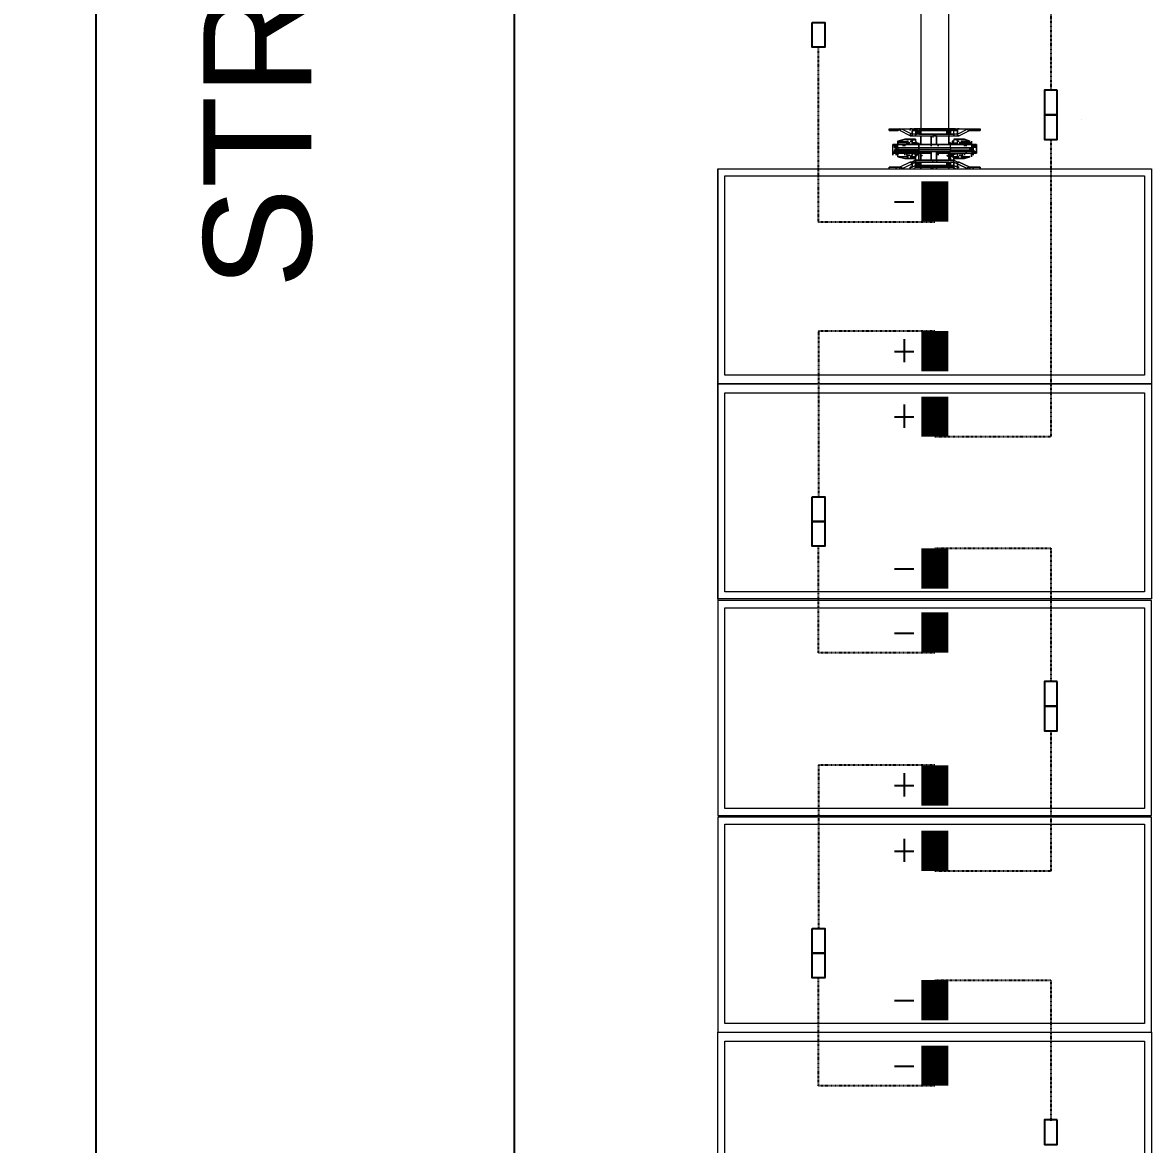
# Model space of a CAD drawing. Header units: feet. Extents: x -13743 to 68376, y -48 to 67763.
# Drawn here: x 8099.1 to 8308.3, y 64076.1 to 64284 of the extents above; entities that cross this region are included whole.
import ezdxf

# ---------------------------------------------------------------- set-up
doc = ezdxf.new("R2010")
doc.units = ezdxf.units.FT
doc.header["$MEASUREMENT"] = 0
doc.linetypes.add('HIDDEN', pattern=[0.375, 0.25, -0.125])
for name, color, linetype in [('E-HARN-COMP', 8, 'Continuous'), ('E-TRNK-CABL-NEG', 6, 'HIDDEN'), ('E-TRUNK-CABLE-POS', 6, 'HIDDEN'), ('G-ANNO-TEXT', 1, 'Continuous'), ('Polarity-Text', 7, 'Continuous')]:
    doc.layers.add(name, color=color, linetype=linetype)
doc.styles.add('NEI-A', font='arial.ttf')

# ---------------------------------------------------------------- blocks, each defined once
blk = doc.blocks.new('A$Ccdbb2b2c')
at = {"lineweight": 5}
for points in [[(11.5845, 0), (11.5845, 0.4133), (11.3795, 0.4133), (11.3795, 0)], [(11.9978, 0.4133), (12.2028, 0.4133), (12.2028, 0), (12.4078, 0), (12.4078, 0.4133), (12.2028, 0.4133), (12.2028, 0), (11.9978, 0)], [(11.5762, 0.0067), (11.5762, 0.4067), (11.3862, 0.4067), (11.3862, 0.0067)], [(11.7829, 0.4067), (11.5929, 0.4067), (11.5929, 0.0067), (11.7829, 0.0067)], [(11.9895, 0.4067), (11.7979, 0.4067), (11.7979, 0.0067), (11.9895, 0.0067)], [(12.1945, 0.4067), (12.0045, 0.4067), (12.0045, 0.0067), (12.1945, 0.0067)], [(12.4012, 0.4067), (12.2112, 0.4067), (12.2112, 0.0067), (12.4012, 0.0067)], [(11.3412, 0.24), (11.3429, 0.2417), (11.3429, 0.2433), (11.3429, 0.25), (11.3412, 0.25), (11.3429, 0.25), (11.3429, 0.2433), (11.3429, 0.2417)], [(11.3795, 0.24), (11.3779, 0.24), (11.3779, 0.2417), (11.3779, 0.2433), (11.3779, 0.25), (11.3795, 0.25), (11.3779, 0.25), (11.3779, 0.2417), (11.3779, 0.24)], [(11.3429, 0.19), (11.3412, 0.19), (11.3412, 0.2233), (11.3412, 0.225), (11.3429, 0.225), (11.3429, 0.2283), (11.3462, 0.2283), (11.3429, 0.2283), (11.3429, 0.225), (11.3462, 0.225), (11.3462, 0.2283), (11.3462, 0.23), (11.3479, 0.23), (11.3429, 0.24), (11.3412, 0.2383), (11.3462, 0.2283), (11.3479, 0.2283), (11.3479, 0.225), (11.3462, 0.225), (11.3462, 0.2233), (11.3462, 0.225), (11.3479, 0.225), (11.3479, 0.1883), (11.3462, 0.1883), (11.3479, 0.1883), (11.3479, 0.185), (11.3462, 0.185), (11.3429, 0.185), (11.3429, 0.1883)], [(11.3529, 0.2417), (11.3512, 0.235), (11.3512, 0.225), (11.3512, 0.2267), (11.3512, 0.225), (11.3512, 0.235)], [(11.3529, 0.2417), (11.3529, 0.2333), (11.3545, 0.2333), (11.3545, 0.2417)], [(11.3595, 0.2433), (11.3579, 0.2433), (11.3562, 0.2433), (11.3579, 0.2433), (11.3595, 0.2433), (11.3579, 0.2433), (11.3595, 0.2433), (11.3612, 0.2433), (11.3595, 0.2433), (11.3612, 0.2433), (11.3595, 0.2433), (11.3612, 0.2433), (11.3629, 0.2433), (11.3629, 0.2417), (11.3612, 0.2417), (11.3612, 0.245), (11.3629, 0.245), (11.3645, 0.245), (11.3645, 0.2467), (11.3645, 0.245), (11.3645, 0.2433), (11.3629, 0.2433), (11.3612, 0.2433)], [(11.3629, 0.245), (11.3612, 0.245)], [(11.3645, 0.2417), (11.3662, 0.2417), (11.3645, 0.2417), (11.3645, 0.2333), (11.3662, 0.2333), (11.3662, 0.23), (11.3662, 0.2333), (11.3645, 0.2333), (11.3679, 0.2333), (11.3679, 0.2417)], [(11.3679, 0.2417), (11.3645, 0.2417), (11.3645, 0.2333), (11.3679, 0.2333)], [(11.3679, 0.2417), (11.3695, 0.235), (11.3695, 0.225), (11.3679, 0.225), (11.3679, 0.2267), (11.3679, 0.225), (11.3695, 0.225), (11.3695, 0.235)], [(11.3729, 0.225), (11.3712, 0.225), (11.3712, 0.1883), (11.3729, 0.1883), (11.3729, 0.1917), (11.3729, 0.1883), (11.3712, 0.1883), (11.3729, 0.185), (11.3745, 0.185), (11.3795, 0.175), (11.3779, 0.175), (11.3779, 0.1733), (11.3729, 0.1833), (11.3729, 0.185), (11.3745, 0.185), (11.3729, 0.1883), (11.3762, 0.1883), (11.3779, 0.185), (11.3745, 0.185), (11.3779, 0.185), (11.3779, 0.1833), (11.3779, 0.185), (11.3795, 0.185), (11.3779, 0.185), (11.3762, 0.1883), (11.3729, 0.1883), (11.3745, 0.185), (11.3729, 0.185), (11.3729, 0.1833), (11.3779, 0.1733), (11.3779, 0.175), (11.3795, 0.175), (11.3745, 0.185), (11.3729, 0.185), (11.3712, 0.1883), (11.3729, 0.1883), (11.3712, 0.1883), (11.3712, 0.225), (11.3695, 0.225), (11.3712, 0.225), (11.3729, 0.225), (11.3712, 0.225), (11.3729, 0.2283), (11.3745, 0.2283), (11.3729, 0.225), (11.3762, 0.225), (11.3762, 0.2233), (11.3762, 0.225), (11.3729, 0.225), (11.3745, 0.2283), (11.3729, 0.23), (11.3779, 0.24), (11.3779, 0.2383), (11.3795, 0.2383), (11.3745, 0.2283), (11.3729, 0.2283), (11.3729, 0.23), (11.3729, 0.2283), (11.3712, 0.225), (11.3729, 0.225), (11.3729, 0.2233)], [(11.3795, 0.2267), (11.3779, 0.225), (11.3762, 0.225), (11.3779, 0.2283), (11.3745, 0.2283), (11.3729, 0.23), (11.3779, 0.24), (11.3779, 0.2383), (11.3795, 0.2383), (11.3745, 0.2283), (11.3779, 0.2283), (11.3762, 0.225), (11.3779, 0.225)], [(11.3429, 0.23), (11.3412, 0.23), (11.3412, 0.2283), (11.3412, 0.23)], [(11.3479, 0.23), (11.3479, 0.2283)], [(11.3512, 0.225), (11.3529, 0.23), (11.3512, 0.225), (11.3529, 0.225), (11.3545, 0.2233), (11.3545, 0.2283), (11.3545, 0.2233), (11.3562, 0.2233), (11.3545, 0.2233), (11.3529, 0.225), (11.3545, 0.2233), (11.3529, 0.225), (11.3545, 0.2233), (11.3529, 0.225), (11.3545, 0.2233), (11.3545, 0.225), (11.3545, 0.2233), (11.3529, 0.225), (11.3512, 0.225), (11.3512, 0.235)], [(11.3529, 0.2333), (11.3529, 0.2317)], [(11.3529, 0.23), (11.3529, 0.2283), (11.3545, 0.2283), (11.3562, 0.2283), (11.3545, 0.2283), (11.3529, 0.2283)], [(11.3562, 0.2133), (11.3562, 0.235), (11.3579, 0.235), (11.3562, 0.235), (11.3562, 0.2133), (11.3562, 0.21), (11.3562, 0.2133), (11.3562, 0.2117), (11.3562, 0.2367), (11.3579, 0.2367), (11.3562, 0.2367), (11.3562, 0.2117), (11.3562, 0.21), (11.3579, 0.21), (11.3562, 0.21), (11.3579, 0.21), (11.3562, 0.21), (11.3579, 0.21), (11.3562, 0.21), (11.3579, 0.21), (11.3562, 0.21), (11.3562, 0.2117)], [(11.3629, 0.2117), (11.3645, 0.2117), (11.3645, 0.2367), (11.3629, 0.2367), (11.3645, 0.2367), (11.3645, 0.2117)], [(11.3662, 0.21), (11.3645, 0.21), (11.3662, 0.21), (11.3645, 0.21), (11.3645, 0.2117), (11.3645, 0.2133), (11.3645, 0.235), (11.3662, 0.235), (11.3645, 0.235), (11.3645, 0.2133), (11.3645, 0.21)], [(11.3679, 0.23), (11.3679, 0.225), (11.3662, 0.225), (11.3662, 0.2233), (11.3645, 0.2283), (11.3662, 0.2283)], [(11.3662, 0.2283), (11.3645, 0.2283), (11.3662, 0.2233), (11.3662, 0.225), (11.3679, 0.225), (11.3679, 0.23), (11.3662, 0.2283), (11.3645, 0.2283)], [(11.3679, 0.2317), (11.3679, 0.2333)], [(11.3695, 0.225), (11.3695, 0.235)], [(11.3795, 0.23), (11.3779, 0.23), (11.3779, 0.2283), (11.3779, 0.23)], [(11.3445, 0.2233), (11.3429, 0.2217), (11.3445, 0.22), (11.3462, 0.2217)], [(11.3445, 0.2233), (11.3429, 0.2233), (11.3429, 0.2217), (11.3429, 0.22), (11.3445, 0.22), (11.3462, 0.22), (11.3462, 0.2217), (11.3462, 0.2233)], [(11.3445, 0.2233), (11.3429, 0.2217), (11.3445, 0.22), (11.3462, 0.2217)], [(11.3445, 0.2233), (11.3429, 0.2233), (11.3429, 0.2217), (11.3429, 0.22), (11.3445, 0.22), (11.3462, 0.22), (11.3462, 0.2217), (11.3462, 0.2233)], [(11.3462, 0.2217), (11.3445, 0.2217)], [(11.3562, 0.22), (11.3479, 0.22)], [(11.3562, 0.2217), (11.3545, 0.2217)], [(11.3562, 0.2217), (11.3545, 0.2217)], [(11.3645, 0.2233), (11.3662, 0.2233), (11.3679, 0.225), (11.3662, 0.2233)], [(11.3679, 0.2217), (11.3662, 0.2217), (11.3645, 0.2217), (11.3712, 0.2217)], [(11.3679, 0.2217), (11.3662, 0.2217), (11.3645, 0.2217), (11.3712, 0.2217)], [(11.3712, 0.22), (11.3645, 0.22)], [(11.3679, 0.225), (11.3662, 0.2233), (11.3662, 0.225), (11.3662, 0.2233), (11.3679, 0.225), (11.3662, 0.2233)], [(11.3662, 0.2183), (11.3679, 0.22)], [(11.3745, 0.2233), (11.3729, 0.2217), (11.3745, 0.22), (11.3762, 0.2217)], [(11.3745, 0.2233), (11.3729, 0.2217), (11.3745, 0.22), (11.3762, 0.2217)], [(11.3745, 0.22), (11.3762, 0.22), (11.3762, 0.2217), (11.3762, 0.2233), (11.3745, 0.2233), (11.3729, 0.2233), (11.3729, 0.2217), (11.3729, 0.22)], [(11.3729, 0.22), (11.3729, 0.1933)], [(11.3795, 0.22), (11.3779, 0.22)], [(11.3429, 0.21), (11.3412, 0.21)], [(11.3429, 0.2083), (11.3412, 0.2083)], [(11.3429, 0.205), (11.3412, 0.205)], [(11.3429, 0.205), (11.3412, 0.205)], [(11.3562, 0.21), (11.3479, 0.21), (11.3562, 0.21), (11.3562, 0.2133), (11.3562, 0.21), (11.3579, 0.21), (11.3562, 0.21), (11.3579, 0.21)], [(11.3479, 0.205), (11.3479, 0.2083), (11.3479, 0.205), (11.3562, 0.205), (11.3562, 0.1767), (11.3579, 0.1767), (11.3562, 0.1767), (11.3562, 0.2017), (11.3562, 0.205)], [(11.3579, 0.2033), (11.3562, 0.2033), (11.3562, 0.205), (11.3562, 0.2033), (11.3579, 0.2033), (11.3562, 0.2033)], [(11.3712, 0.21), (11.3629, 0.21)], [(11.3645, 0.2133), (11.3645, 0.21)], [(11.3662, 0.21), (11.3645, 0.21)], [(11.3662, 0.2033), (11.3645, 0.2033), (11.3645, 0.205), (11.3645, 0.2033)], [(11.3795, 0.21), (11.3779, 0.21)], [(11.3795, 0.2083), (11.3779, 0.2083)], [(11.3779, 0.205), (11.3795, 0.205)], [(11.3779, 0.205), (11.3795, 0.205)], [(11.3445, 0.195), (11.3429, 0.195), (11.3429, 0.1933), (11.3429, 0.1917), (11.3445, 0.1917), (11.3462, 0.1917), (11.3462, 0.1933), (11.3462, 0.195)], [(11.3445, 0.195), (11.3429, 0.1933), (11.3445, 0.1917), (11.3462, 0.1933)], [(11.3445, 0.195), (11.3429, 0.1933), (11.3445, 0.1917), (11.3462, 0.1933)], [(11.3445, 0.195), (11.3429, 0.195), (11.3429, 0.1933), (11.3429, 0.1917), (11.3445, 0.1917), (11.3462, 0.1917), (11.3462, 0.1933), (11.3462, 0.195)], [(11.3445, 0.1933), (11.3462, 0.1933), (11.3445, 0.195)], [(11.3562, 0.2), (11.3562, 0.2017), (11.3562, 0.2), (11.3562, 0.2033)], [(11.3562, 0.1783), (11.3562, 0.2), (11.3562, 0.1783), (11.3579, 0.1783)], [(11.3629, 0.2017), (11.3645, 0.2017), (11.3645, 0.1767), (11.3629, 0.1767), (11.3645, 0.1767), (11.3645, 0.2017)], [(11.3662, 0.2033), (11.3645, 0.2033)], [(11.3712, 0.1933), (11.3679, 0.1933), (11.3662, 0.195), (11.3679, 0.1933), (11.3712, 0.1933), (11.3645, 0.1933)], [(11.3745, 0.195), (11.3729, 0.1933), (11.3745, 0.1917), (11.3762, 0.1933)], [(11.3745, 0.1917), (11.3762, 0.1917), (11.3762, 0.1933), (11.3762, 0.195), (11.3745, 0.195), (11.3729, 0.195), (11.3729, 0.1933), (11.3729, 0.1917)], [(11.3745, 0.1917), (11.3762, 0.1917), (11.3762, 0.1933), (11.3762, 0.195), (11.3745, 0.195), (11.3729, 0.195), (11.3729, 0.1933), (11.3729, 0.1917)], [(11.3745, 0.195), (11.3729, 0.1933), (11.3745, 0.1917), (11.3762, 0.1933)], [(11.3745, 0.1933), (11.3762, 0.1933), (11.3745, 0.195)], [(11.3412, 0.1867), (11.3412, 0.1883), (11.3429, 0.1883), (11.3429, 0.185), (11.3462, 0.185), (11.3412, 0.175), (11.3429, 0.175), (11.3429, 0.1733), (11.3479, 0.1833), (11.3479, 0.185), (11.3462, 0.185), (11.3462, 0.1883), (11.3412, 0.1883)], [(11.3412, 0.185), (11.3412, 0.1833), (11.3412, 0.185), (11.3429, 0.185)], [(11.3429, 0.1917), (11.3429, 0.19)], [(11.3462, 0.1933), (11.3445, 0.1933)], [(11.3445, 0.1917), (11.3462, 0.1917)], [(11.3529, 0.1833), (11.3512, 0.1883), (11.3529, 0.1883), (11.3529, 0.19), (11.3545, 0.19), (11.3545, 0.185), (11.3529, 0.185)], [(11.3545, 0.185), (11.3562, 0.185), (11.3545, 0.185), (11.3529, 0.185), (11.3529, 0.1833), (11.3512, 0.1883), (11.3529, 0.1883), (11.3529, 0.19), (11.3545, 0.19)], [(11.3529, 0.1883), (11.3545, 0.19)], [(11.3562, 0.19), (11.3545, 0.19), (11.3529, 0.1883), (11.3545, 0.19), (11.3545, 0.1883), (11.3545, 0.19), (11.3529, 0.1883), (11.3545, 0.19)], [(11.3595, 0.1717), (11.3595, 0.1917), (11.3562, 0.1917), (11.3562, 0.1717)], [(11.3645, 0.1917), (11.3712, 0.1917), (11.3645, 0.1917), (11.3662, 0.1917), (11.3679, 0.1917), (11.3662, 0.1917)], [(11.3679, 0.1833), (11.3679, 0.185), (11.3645, 0.185), (11.3662, 0.19), (11.3645, 0.19), (11.3662, 0.19), (11.3645, 0.185), (11.3662, 0.185), (11.3645, 0.185), (11.3679, 0.185), (11.3679, 0.1833), (11.3679, 0.1883), (11.3679, 0.19), (11.3662, 0.19), (11.3679, 0.1883), (11.3662, 0.19), (11.3679, 0.19), (11.3679, 0.1883), (11.3662, 0.19), (11.3679, 0.1883), (11.3662, 0.19), (11.3679, 0.1883)], [(11.3679, 0.1733), (11.3695, 0.1783), (11.3695, 0.1883), (11.3712, 0.1883), (11.3695, 0.1883), (11.3695, 0.1783), (11.3679, 0.1733), (11.3679, 0.18), (11.3645, 0.18), (11.3662, 0.18), (11.3662, 0.1833), (11.3662, 0.18), (11.3645, 0.18), (11.3679, 0.18), (11.3679, 0.1817), (11.3679, 0.18)], [(11.3679, 0.1917), (11.3662, 0.1917)], [(11.3662, 0.1883), (11.3662, 0.19)], [(11.3679, 0.1867), (11.3679, 0.1883), (11.3695, 0.1883), (11.3695, 0.1783), (11.3695, 0.1883), (11.3679, 0.1883)], [(11.3729, 0.1833), (11.3729, 0.185)], [(11.3762, 0.1917), (11.3745, 0.1917), (11.3745, 0.1933), (11.3745, 0.1917)], [(11.3779, 0.1933), (11.3795, 0.1933)], [(11.3779, 0.1883), (11.3779, 0.19), (11.3779, 0.1883), (11.3795, 0.1883)], [(11.3412, 0.1733), (11.3429, 0.1733), (11.3429, 0.1717), (11.3429, 0.17), (11.3429, 0.1633), (11.3412, 0.1633), (11.3429, 0.1633), (11.3429, 0.17), (11.3429, 0.1717), (11.3429, 0.1733)], [(11.3562, 0.18), (11.3545, 0.18)], [(11.3562, 0.17), (11.3562, 0.1783)], [(11.3795, 0.1733), (11.3779, 0.1733), (11.3779, 0.1717), (11.3779, 0.17), (11.3779, 0.1633), (11.3795, 0.1633), (11.3779, 0.1633), (11.3779, 0.17), (11.3779, 0.1717), (11.3779, 0.1733)], [(11.3545, 0.1717), (11.3529, 0.1717)], [(11.3579, 0.1683), (11.3562, 0.1683), (11.3562, 0.1667), (11.3562, 0.1683)], [(11.3629, 0.1667), (11.3645, 0.1667), (11.3645, 0.1683), (11.3629, 0.1683)]]:
    blk.add_lwpolyline(points, close=True, dxfattribs=at)
for points in [[(11.3795, 0.4133), (11.9962, 0.4133), (11.9962, 0), (11.7912, 0), (11.7912, 0.4133), (11.9962, 0.4133)], [(11.5845, 0.4133), (11.5845, 0), (11.7895, 0), (11.7895, 0.4133), (11.5845, 0.4133), (11.5845, 0), (11.5845, 0.4133), (11.7895, 0.4133)], [(11.3412, 0.25), (11.3412, 0.1633)], [(11.3412, 0.2433), (11.3429, 0.2433), (11.3412, 0.2433)], [(11.3412, 0.2433), (11.3429, 0.2433), (11.3412, 0.2433)], [(11.3462, 0.1933), (11.3462, 0.22), (11.3462, 0.2217), (11.3445, 0.2217), (11.3462, 0.2217), (11.3445, 0.2217), (11.3462, 0.2217), (11.3445, 0.2217), (11.3462, 0.2217), (11.3445, 0.2217), (11.3462, 0.2217), (11.3445, 0.2217), (11.3462, 0.2217), (11.3462, 0.22), (11.3462, 0.1933), (11.3462, 0.1917), (11.3462, 0.1883), (11.3479, 0.1883), (11.3479, 0.185), (11.3479, 0.1833), (11.3479, 0.185), (11.3462, 0.185), (11.3412, 0.175), (11.3429, 0.175), (11.3429, 0.1733), (11.3479, 0.1833), (11.3479, 0.185), (11.3462, 0.185), (11.3462, 0.1883), (11.3429, 0.1883), (11.3429, 0.19), (11.3412, 0.19), (11.3412, 0.1883), (11.3412, 0.19), (11.3412, 0.2233), (11.3429, 0.2233), (11.3429, 0.225), (11.3412, 0.225), (11.3412, 0.2267), (11.3412, 0.225), (11.3412, 0.2233), (11.3429, 0.2233), (11.3445, 0.2233), (11.3429, 0.2233), (11.3429, 0.225), (11.3462, 0.225), (11.3462, 0.2283), (11.3462, 0.23), (11.3479, 0.23), (11.3429, 0.24), (11.3412, 0.2383), (11.3462, 0.2283), (11.3479, 0.2283), (11.3479, 0.225), (11.3462, 0.225), (11.3479, 0.225), (11.3479, 0.1883), (11.3462, 0.1883), (11.3462, 0.1917), (11.3462, 0.1933), (11.3479, 0.1933), (11.3562, 0.1933), (11.3545, 0.1933), (11.3545, 0.1917), (11.3562, 0.1917), (11.3545, 0.1917), (11.3562, 0.1917), (11.3562, 0.1717), (11.3595, 0.1717), (11.3595, 0.1917), (11.3595, 0.1733), (11.3612, 0.1733), (11.3629, 0.1733), (11.3612, 0.1733), (11.3595, 0.1733), (11.3595, 0.17), (11.3612, 0.17), (11.3629, 0.17), (11.3645, 0.17), (11.3645, 0.1683), (11.3645, 0.17), (11.3645, 0.1783), (11.3645, 0.17), (11.3662, 0.17), (11.3645, 0.17), (11.3645, 0.1683), (11.3629, 0.17), (11.3612, 0.17), (11.3629, 0.17), (11.3612, 0.17), (11.3629, 0.17), (11.3645, 0.17), (11.3662, 0.17), (11.3645, 0.17), (11.3629, 0.17), (11.3645, 0.17), (11.3629, 0.17), (11.3629, 0.1717), (11.3629, 0.17), (11.3645, 0.1683), (11.3645, 0.1667), (11.3645, 0.1683), (11.3629, 0.1683), (11.3612, 0.17), (11.3612, 0.1717), (11.3595, 0.1717), (11.3595, 0.17), (11.3579, 0.17), (11.3579, 0.1683), (11.3579, 0.17), (11.3579, 0.1683), (11.3595, 0.1683), (11.3579, 0.1683), (11.3562, 0.1683), (11.3562, 0.1717), (11.3545, 0.1717), (11.3545, 0.18), (11.3529, 0.18), (11.3529, 0.1817), (11.3529, 0.18), (11.3529, 0.1733), (11.3512, 0.1783), (11.3512, 0.1883), (11.3512, 0.1867), (11.3512, 0.1883), (11.3512, 0.1783), (11.3529, 0.1733), (11.3529, 0.18), (11.3545, 0.18), (11.3545, 0.1833), (11.3545, 0.18), (11.3545, 0.1717), (11.3562, 0.1717), (11.3562, 0.1667), (11.3562, 0.1683), (11.3579, 0.1683), (11.3579, 0.17), (11.3595, 0.17), (11.3595, 0.1733), (11.3595, 0.1917), (11.3595, 0.2217), (11.3562, 0.2217), (11.3562, 0.1917)], [(11.3429, 0.2433), (11.3429, 0.2433)], [(11.3429, 0.2433), (11.3429, 0.2433)], [(11.3429, 0.24), (11.3429, 0.24)], [(11.3429, 0.24), (11.3429, 0.24)], [(11.3612, 0.2433), (11.3595, 0.2433), (11.3612, 0.2433), (11.3629, 0.2433), (11.3645, 0.2433), (11.3629, 0.2433), (11.3612, 0.2433), (11.3629, 0.2433), (11.3645, 0.245), (11.3629, 0.245), (11.3645, 0.2467), (11.3629, 0.2467), (11.3645, 0.2467), (11.3629, 0.2467), (11.3562, 0.2467), (11.3562, 0.245), (11.3562, 0.2417), (11.3545, 0.2417), (11.3529, 0.2417), (11.3529, 0.2333), (11.3545, 0.2333), (11.3562, 0.2333), (11.3545, 0.2333), (11.3545, 0.23), (11.3545, 0.2333), (11.3545, 0.2417), (11.3562, 0.2417), (11.3562, 0.2433), (11.3562, 0.245), (11.3562, 0.2433), (11.3562, 0.245), (11.3562, 0.2467), (11.3562, 0.245), (11.3579, 0.245), (11.3595, 0.245), (11.3579, 0.245), (11.3595, 0.245), (11.3579, 0.245), (11.3562, 0.2467), (11.3579, 0.2467), (11.3562, 0.2467), (11.3579, 0.245), (11.3595, 0.245), (11.3579, 0.245), (11.3595, 0.245), (11.3579, 0.245), (11.3595, 0.245), (11.3595, 0.2417), (11.3612, 0.2417), (11.3612, 0.245), (11.3629, 0.245), (11.3645, 0.245), (11.3645, 0.2467), (11.3645, 0.245), (11.3645, 0.2433), (11.3629, 0.2433), (11.3645, 0.2433), (11.3629, 0.2433), (11.3645, 0.2433), (11.3645, 0.235), (11.3645, 0.2433), (11.3662, 0.2433), (11.3645, 0.2433), (11.3662, 0.2433), (11.3645, 0.2433), (11.3645, 0.245), (11.3629, 0.2433), (11.3645, 0.2433), (11.3629, 0.2433), (11.3645, 0.2433), (11.3645, 0.245), (11.3629, 0.245), (11.3612, 0.245), (11.3629, 0.245), (11.3612, 0.245), (11.3629, 0.245), (11.3612, 0.245), (11.3629, 0.245), (11.3645, 0.2467), (11.3662, 0.2467), (11.3645, 0.2467), (11.3629, 0.2467), (11.3562, 0.2467), (11.3579, 0.2467)], [(11.3529, 0.24), (11.3529, 0.24)], [(11.3529, 0.24), (11.3529, 0.24)], [(11.3612, 0.2217), (11.3629, 0.2217), (11.3629, 0.1917), (11.3612, 0.1917), (11.3612, 0.2217), (11.3612, 0.2417), (11.3629, 0.2417), (11.3629, 0.2217), (11.3629, 0.2417), (11.3612, 0.2417), (11.3612, 0.2217), (11.3595, 0.2217), (11.3595, 0.1917), (11.3612, 0.1917), (11.3612, 0.1717), (11.3629, 0.1717), (11.3629, 0.1917), (11.3612, 0.1917), (11.3612, 0.2217), (11.3595, 0.2217), (11.3595, 0.2417), (11.3562, 0.2417), (11.3562, 0.2217), (11.3595, 0.2217), (11.3595, 0.2417), (11.3612, 0.2417), (11.3629, 0.2417), (11.3629, 0.2433), (11.3612, 0.2433), (11.3595, 0.2433), (11.3595, 0.2417), (11.3595, 0.245), (11.3579, 0.245), (11.3562, 0.245), (11.3562, 0.2467), (11.3579, 0.2467), (11.3562, 0.2467)], [(11.3562, 0.2467), (11.3562, 0.2467)], [(11.3562, 0.2467), (11.3562, 0.2467)], [(11.3562, 0.245), (11.3562, 0.245)], [(11.3562, 0.2433), (11.3562, 0.235), (11.3562, 0.2433), (11.3562, 0.235), (11.3562, 0.2433), (11.3562, 0.245), (11.3562, 0.2433), (11.3579, 0.2433), (11.3595, 0.2433), (11.3579, 0.2433)], [(11.3562, 0.245), (11.3562, 0.245)], [(11.3595, 0.2217), (11.3595, 0.2417), (11.3562, 0.2417), (11.3562, 0.2217)], [(11.3595, 0.2433), (11.3595, 0.2417), (11.3595, 0.2217), (11.3612, 0.2217)], [(11.3645, 0.2467), (11.3645, 0.2467)], [(11.3645, 0.2467), (11.3645, 0.2467)], [(11.3645, 0.2433), (11.3645, 0.235)], [(11.3645, 0.235), (11.3645, 0.2433)], [(11.3662, 0.24), (11.3662, 0.24)], [(11.3662, 0.24), (11.3662, 0.24)], [(11.3795, 0.2433), (11.3779, 0.2433), (11.3795, 0.2433)], [(11.3779, 0.2433), (11.3779, 0.2433)], [(11.3779, 0.2433), (11.3795, 0.2433), (11.3779, 0.2433)], [(11.3779, 0.24), (11.3779, 0.24)], [(11.3779, 0.24), (11.3779, 0.24)], [(11.3529, 0.235), (11.3529, 0.235)], [(11.3529, 0.235), (11.3529, 0.235)], [(11.3679, 0.235), (11.3679, 0.235)], [(11.3679, 0.235), (11.3679, 0.235)], [(11.1812, 0.22), (11.3412, 0.22), (11.3429, 0.22), (11.3429, 0.1933), (11.3429, 0.1917), (11.3445, 0.1917), (11.3429, 0.1917), (11.3429, 0.1933), (11.3412, 0.1933), (11.1812, 0.1933)], [(11.3445, 0.22), (11.3429, 0.22), (11.3429, 0.2217)], [(11.3445, 0.2217), (11.3429, 0.2217)], [(11.3429, 0.2217), (11.3429, 0.22), (11.3445, 0.22)], [(11.3429, 0.2217), (11.3445, 0.2217)], [(11.3429, 0.1933), (11.3429, 0.22)], [(11.3445, 0.2217), (11.3445, 0.2233), (11.3462, 0.2217)], [(11.3462, 0.2217), (11.3445, 0.2233), (11.3445, 0.2217)], [(11.3445, 0.2217), (11.3462, 0.2217)], [(11.3445, 0.2217), (11.3462, 0.2217)], [(11.3445, 0.2217), (11.3462, 0.2217)], [(11.3445, 0.2217), (11.3462, 0.2217)], [(11.3445, 0.2217), (11.3462, 0.2217)], [(11.3445, 0.2217), (11.3462, 0.2217)], [(11.3445, 0.22), (11.3462, 0.22)], [(11.3445, 0.22), (11.3462, 0.22)], [(11.3462, 0.225), (11.3462, 0.225)], [(11.3462, 0.225), (11.3462, 0.225)], [(11.3479, 0.225), (11.3479, 0.225)], [(11.3479, 0.225), (11.3479, 0.225)], [(11.3545, 0.2217), (11.3562, 0.2217)], [(11.3545, 0.2217), (11.3562, 0.2217)], [(11.3545, 0.2217), (11.3562, 0.2217)], [(11.3545, 0.2217), (11.3562, 0.2217)], [(11.3545, 0.2217), (11.3562, 0.2217)], [(11.3545, 0.2217), (11.3562, 0.2217)], [(11.3595, 0.1917), (11.3562, 0.1917), (11.3562, 0.2217)], [(11.3595, 0.1917), (11.3595, 0.2217), (11.3595, 0.1917)], [(11.3629, 0.1917), (11.3629, 0.2217), (11.3612, 0.2217)], [(11.3662, 0.2217), (11.3679, 0.2217)], [(11.3779, 0.2217), (11.3762, 0.2217), (11.3745, 0.2217), (11.3762, 0.2217), (11.3745, 0.2217), (11.3762, 0.2217), (11.3745, 0.2217), (11.3762, 0.2217), (11.3745, 0.2217), (11.3762, 0.2217), (11.3745, 0.2217), (11.3762, 0.2217), (11.3745, 0.2233), (11.3745, 0.2217), (11.3762, 0.2217), (11.3762, 0.22), (11.3745, 0.22), (11.3729, 0.22), (11.3729, 0.2217), (11.3729, 0.2233), (11.3745, 0.2233), (11.3762, 0.2233), (11.3762, 0.2217), (11.3762, 0.22), (11.3745, 0.22), (11.3745, 0.2233), (11.3762, 0.2217), (11.3745, 0.2217), (11.3762, 0.2217), (11.3745, 0.2217), (11.3762, 0.2217), (11.3745, 0.2217), (11.3762, 0.2217), (11.3745, 0.2217), (11.3762, 0.2217), (11.3745, 0.2217), (11.3745, 0.22), (11.3762, 0.22), (11.3762, 0.1933), (11.3745, 0.1933), (11.3762, 0.1933), (11.3745, 0.1933), (11.3762, 0.1933), (11.3745, 0.1933), (11.3762, 0.1933), (11.3745, 0.1933), (11.3762, 0.1933), (11.3745, 0.1933), (11.3762, 0.1933), (11.3745, 0.1933), (11.3745, 0.195), (11.3762, 0.1933), (11.3762, 0.1917), (11.3762, 0.19), (11.3762, 0.1883), (11.3779, 0.1883), (11.3795, 0.1867), (11.3779, 0.1883), (11.3762, 0.1883), (11.3762, 0.19), (11.3779, 0.19), (11.3779, 0.2233), (11.3762, 0.2233), (11.3779, 0.2233), (11.3779, 0.225), (11.3779, 0.2233), (11.3762, 0.2233), (11.3779, 0.2233), (11.3779, 0.19), (11.3762, 0.19), (11.3762, 0.1917), (11.3762, 0.1933), (11.3745, 0.1933), (11.3762, 0.1933), (11.3745, 0.1933), (11.3762, 0.1933), (11.3745, 0.1933), (11.3762, 0.1933), (11.3745, 0.1933), (11.3762, 0.1933), (11.3762, 0.22)], [(11.3729, 0.225), (11.3729, 0.225)], [(11.3745, 0.225), (11.3745, 0.225)], [(11.3745, 0.225), (11.3745, 0.225)], [(11.3745, 0.22), (11.3762, 0.22), (11.3762, 0.2217)], [(11.3479, 0.2083), (11.3495, 0.2083)], [(11.3562, 0.21), (11.3579, 0.21)], [(11.3562, 0.21), (11.3579, 0.21)], [(11.3562, 0.205), (11.3562, 0.2033)], [(11.3562, 0.205), (11.3562, 0.2033)], [(11.3729, 0.2083), (11.3712, 0.2083), (11.3712, 0.205), (11.3629, 0.205), (11.3712, 0.205), (11.3729, 0.205)], [(11.3645, 0.2117), (11.3645, 0.2133), (11.3645, 0.21)], [(11.3645, 0.21), (11.3645, 0.2117)], [(11.3645, 0.21), (11.3662, 0.21)], [(11.3645, 0.21), (11.3662, 0.21)], [(11.3645, 0.21), (11.3662, 0.21)], [(11.3645, 0.21), (11.3662, 0.21)], [(11.3645, 0.21), (11.3662, 0.21)], [(11.3645, 0.21), (11.3662, 0.21)], [(11.3645, 0.21), (11.3662, 0.21)], [(11.3645, 0.21), (11.3662, 0.21)], [(11.3645, 0.2017), (11.3645, 0.205)], [(11.3645, 0.205), (11.3645, 0.2033)], [(11.3645, 0.2033), (11.3645, 0.205)], [(11.3645, 0.2017), (11.3645, 0.205)], [(11.3712, 0.205), (11.3712, 0.2083)], [(11.3445, 0.1933), (11.3445, 0.195), (11.3462, 0.1933)], [(11.3562, 0.2033), (11.3579, 0.2033)], [(11.3562, 0.2033), (11.3579, 0.2033)], [(11.3562, 0.2033), (11.3562, 0.2)], [(11.3562, 0.2033), (11.3562, 0.2)], [(11.3562, 0.2033), (11.3579, 0.2033)], [(11.3562, 0.2033), (11.3579, 0.2033)], [(11.3562, 0.2033), (11.3579, 0.2033)], [(11.3562, 0.2033), (11.3579, 0.2033)], [(11.3562, 0.2033), (11.3579, 0.2033)], [(11.3562, 0.2033), (11.3579, 0.2033)], [(11.3645, 0.2033), (11.3645, 0.2)], [(11.3645, 0.2033), (11.3645, 0.2)], [(11.3645, 0.2033), (11.3645, 0.2)], [(11.3645, 0.2033), (11.3645, 0.2)], [(11.3645, 0.2033), (11.3662, 0.2033)], [(11.3645, 0.2033), (11.3662, 0.2033)], [(11.3645, 0.2033), (11.3662, 0.2033)], [(11.3645, 0.2033), (11.3662, 0.2033)], [(11.3645, 0.2033), (11.3662, 0.2033)], [(11.3645, 0.2017), (11.3645, 0.2)], [(11.3645, 0.2017), (11.3645, 0.2)], [(11.3645, 0.1783), (11.3645, 0.2)], [(11.3645, 0.1783), (11.3645, 0.2)], [(11.3429, 0.1933), (11.3445, 0.1933)], [(11.3445, 0.1933), (11.3429, 0.1933)], [(11.3445, 0.1933), (11.3462, 0.1933)], [(11.3445, 0.1933), (11.3462, 0.1933)], [(11.3445, 0.1933), (11.3462, 0.1933)], [(11.3445, 0.1933), (11.3462, 0.1933)], [(11.3445, 0.1933), (11.3462, 0.1933)], [(11.3445, 0.1933), (11.3462, 0.1933)], [(11.3445, 0.1933), (11.3462, 0.1933)], [(11.3445, 0.1933), (11.3462, 0.1933)], [(11.3445, 0.1933), (11.3462, 0.1933)], [(11.3445, 0.1933), (11.3462, 0.1933)], [(11.3445, 0.1933), (11.3462, 0.1933)], [(11.3445, 0.1933), (11.3462, 0.1933)], [(11.3445, 0.1933), (11.3462, 0.1933)], [(11.3445, 0.1933), (11.3462, 0.1933)], [(11.3445, 0.1933), (11.3462, 0.1933)], [(11.3462, 0.1883), (11.3462, 0.1883)], [(11.3462, 0.1883), (11.3462, 0.1883)], [(11.3545, 0.1917), (11.3562, 0.1917), (11.3545, 0.1917), (11.3562, 0.1917), (11.3545, 0.1917), (11.3545, 0.1933), (11.3562, 0.1933), (11.3479, 0.1933)], [(11.3479, 0.1883), (11.3479, 0.1883)], [(11.3479, 0.1883), (11.3479, 0.1883)], [(11.3512, 0.1883), (11.3512, 0.1783)], [(11.3512, 0.1883), (11.3529, 0.1883)], [(11.3512, 0.1783), (11.3512, 0.1883)], [(11.3595, 0.1917), (11.3612, 0.1917)], [(11.3595, 0.1917), (11.3612, 0.1917)], [(11.3612, 0.1917), (11.3612, 0.1717), (11.3629, 0.1717), (11.3629, 0.1917)], [(11.3729, 0.1883), (11.3729, 0.1883)], [(11.3745, 0.1883), (11.3745, 0.1883)], [(11.3745, 0.1883), (11.3745, 0.1883)], [(11.3429, 0.1733), (11.3429, 0.1733)], [(11.3429, 0.1733), (11.3429, 0.1733)], [(11.3529, 0.1783), (11.3529, 0.1783)], [(11.3529, 0.1783), (11.3529, 0.1783)], [(11.3595, 0.17), (11.3612, 0.17), (11.3629, 0.1683), (11.3612, 0.17), (11.3629, 0.17), (11.3612, 0.17), (11.3595, 0.17), (11.3595, 0.1717), (11.3612, 0.1717), (11.3612, 0.17), (11.3629, 0.1683), (11.3645, 0.1683), (11.3645, 0.1667), (11.3645, 0.1683), (11.3645, 0.17), (11.3629, 0.17), (11.3612, 0.17), (11.3629, 0.17), (11.3645, 0.17), (11.3629, 0.17), (11.3645, 0.17), (11.3645, 0.1783), (11.3645, 0.17), (11.3629, 0.17), (11.3612, 0.17), (11.3595, 0.17), (11.3579, 0.17), (11.3579, 0.1683), (11.3579, 0.17), (11.3562, 0.17), (11.3562, 0.1683), (11.3562, 0.17), (11.3562, 0.1783), (11.3562, 0.17), (11.3579, 0.17), (11.3595, 0.17), (11.3612, 0.17), (11.3595, 0.17), (11.3579, 0.17), (11.3595, 0.17), (11.3579, 0.17), (11.3595, 0.17), (11.3579, 0.17), (11.3595, 0.17), (11.3579, 0.17), (11.3595, 0.17), (11.3612, 0.17), (11.3629, 0.1683), (11.3629, 0.1667), (11.3579, 0.1667), (11.3562, 0.1667), (11.3562, 0.1683), (11.3562, 0.1667), (11.3562, 0.1683), (11.3562, 0.17), (11.3562, 0.1683), (11.3562, 0.1667), (11.3579, 0.1667), (11.3629, 0.1667), (11.3645, 0.1667), (11.3645, 0.1683), (11.3629, 0.1683), (11.3612, 0.17)], [(11.3662, 0.1717), (11.3645, 0.1717), (11.3645, 0.18), (11.3645, 0.1717), (11.3679, 0.1717), (11.3645, 0.1717)], [(11.3645, 0.1783), (11.3662, 0.1783)], [(11.3645, 0.1783), (11.3662, 0.1783)], [(11.3662, 0.1733), (11.3662, 0.1733)], [(11.3662, 0.1733), (11.3662, 0.1733)], [(11.3679, 0.1783), (11.3679, 0.1783)], [(11.3679, 0.1783), (11.3679, 0.1783)], [(11.3779, 0.1733), (11.3779, 0.1733)], [(11.3779, 0.1733), (11.3779, 0.1733)], [(11.3412, 0.17), (11.3429, 0.17), (11.3412, 0.17)], [(11.3412, 0.17), (11.3429, 0.17), (11.3412, 0.17)], [(11.3562, 0.1683), (11.3562, 0.1683)], [(11.3562, 0.1683), (11.3562, 0.1683)], [(11.3562, 0.1683), (11.3562, 0.1683)], [(11.3562, 0.1683), (11.3562, 0.1683)], [(11.3645, 0.1683), (11.3645, 0.1683)], [(11.3645, 0.1683), (11.3645, 0.1683)], [(11.3795, 0.17), (11.3779, 0.17), (11.3795, 0.17)], [(11.3795, 0.17), (11.3779, 0.17), (11.3795, 0.17)]]:
    blk.add_lwpolyline(points, dxfattribs=at)

msp = doc.modelspace()

# ---------------------------------------------------------------- linework, layer by layer
at = {"color": 142}
msp.add_lwpolyline([(8295.39, 64266.09), (8295.39, 64266.09)], dxfattribs=at)
at = {"layer": 'E-HARN-COMP'}
for points in [[(8245.41, 64284.01), (8247.74, 64284.01), (8247.74, 64279.45), (8245.41, 64279.45)], [(8290.81, 64271.46), (8288.48, 64271.46), (8288.48, 64266.9), (8290.81, 64266.9)], [(8290.81, 64266.9), (8288.48, 64266.9), (8288.48, 64262.33), (8290.81, 64262.33)], [(8245.41, 64196.13), (8247.74, 64196.13), (8247.74, 64191.56), (8245.41, 64191.56)], [(8245.41, 64191.56), (8247.74, 64191.56), (8247.74, 64187), (8245.41, 64187)], [(8290.81, 64161.91), (8288.48, 64161.91), (8288.48, 64157.35), (8290.81, 64157.35)], [(8290.81, 64157.35), (8288.48, 64157.35), (8288.48, 64152.79), (8290.81, 64152.79)], [(8245.41, 64116.13), (8247.74, 64116.13), (8247.74, 64111.57), (8245.41, 64111.57)], [(8245.41, 64111.57), (8247.74, 64111.57), (8247.74, 64107), (8245.41, 64107)], [(8290.81, 64080.68), (8288.48, 64080.68), (8288.48, 64076.11), (8290.81, 64076.11)]]:
    msp.add_lwpolyline(points, close=True, dxfattribs=at)
at = {"layer": 'E-HARN-COMP', "const_width": 5}
for points in [[(8268.11, 64247.12), (8268.11, 64254.57)], [(8268.11, 64226.84), (8268.11, 64219.39)], [(8268.11, 64207.25), (8268.11, 64214.71)], [(8268.11, 64186.58), (8268.11, 64179.12)], [(8268.11, 64167.23), (8268.11, 64174.69)], [(8268.11, 64146.38), (8268.11, 64138.92)], [(8268.11, 64126.78), (8268.11, 64134.24)], [(8268.11, 64106.58), (8268.11, 64099.12)], [(8268.11, 64086.99), (8268.11, 64094.44)]]:
    msp.add_lwpolyline(points, dxfattribs=at)
at = {"layer": 'E-TRNK-CABL-NEG', "ltscale": 0.1}
for points in [[(8268.11, 64304.6), (8289.64, 64304.6), (8289.64, 64271.46)], [(8268.11, 64247.01), (8246.57, 64247.01), (8246.57, 64279.45)], [(8268.11, 64167.23), (8246.57, 64167.23), (8246.57, 64187)], [(8268.11, 64186.58), (8289.64, 64186.58), (8289.64, 64161.91)], [(8268.11, 64086.99), (8246.57, 64086.99), (8246.57, 64107)], [(8268.11, 64106.58), (8289.64, 64106.58), (8289.64, 64080.47)]]:
    msp.add_lwpolyline(points, dxfattribs=at)
at = {"layer": 'E-TRUNK-CABLE-POS', "ltscale": 0.1}
for points in [[(8289.64, 64262.33), (8289.64, 64207.25), (8268.11, 64207.25)], [(8268.11, 64226.84), (8246.57, 64226.84), (8246.57, 64196.13)], [(8289.64, 64152.79), (8289.64, 64126.78), (8268.11, 64126.78)], [(8268.11, 64146.38), (8246.57, 64146.38), (8246.57, 64116.13)]]:
    msp.add_lwpolyline(points, dxfattribs=at)
at = {"layer": 'G-ANNO-TEXT', "flags": 128}
for points in [[(8126.41, 63892.84, -0.463783), (8112.76, 63905.61), (8112.76, 65114.16, 0.298343), (8099.11, 65132.67, 0.298343), (8112.76, 65151.18), (8112.76, 66441.36, -0.4246), (8126.41, 66460.9)], [(8203.88, 63892.84, -0.298343), (8190.23, 63911.35), (8190.23, 64458.72, 0.298343), (8176.58, 64477.23, 0.298343), (8190.23, 64495.74), (8190.23, 65155.34, -0.298343), (8203.88, 65173.84)]]:
    msp.add_lwpolyline(points, format="xyb", dxfattribs=at)
at = {"layer": 'Polarity-Text'}
for p, q in [((8260.64, 64250.77), (8264.26, 64250.77)), ((8262.45, 64225.36), (8262.45, 64221.08)), ((8260.64, 64223.08), (8264.26, 64223.08)), ((8262.45, 64213.22), (8262.45, 64208.94)), ((8260.64, 64210.94), (8264.26, 64210.94)), ((8260.64, 64182.77), (8264.26, 64182.77)), ((8260.64, 64170.88), (8264.26, 64170.88)), ((8262.45, 64144.89), (8262.45, 64140.61)), ((8260.64, 64142.61), (8264.26, 64142.61)), ((8262.45, 64132.75), (8262.45, 64128.47)), ((8260.64, 64130.47), (8264.26, 64130.47)), ((8260.64, 64102.77), (8264.26, 64102.77)), ((8260.64, 64090.64), (8264.26, 64090.64))]:
    msp.add_line(p, q, dxfattribs=at)

# ---------------------------------------------------------------- block references
at = {"xscale": -194.318304, "yscale": 194.318304, "zscale": 194.318304, "rotation": 90}
msp.add_blockref('A$Ccdbb2b2c', (8308.27, 66468.13), dxfattribs=at)

# ---------------------------------------------------------------- next in the draw order: texts
at = {"layer": 'G-ANNO-TEXT', "insert": (8132.62, 64664.66), "char_height": 20, "width": 429.1632, "attachment_point": 3, "rotation": 90, "style": 'NEI-A', "bg_fill": 3, "box_fill_scale": 1.5, "bg_fill_color": 256, "bg_fill_transparency": 0}
msp.add_mtext('STRING #2 (U-STRING CONFIG.)', dxfattribs=at)

doc.saveas('drawing.dxf')
